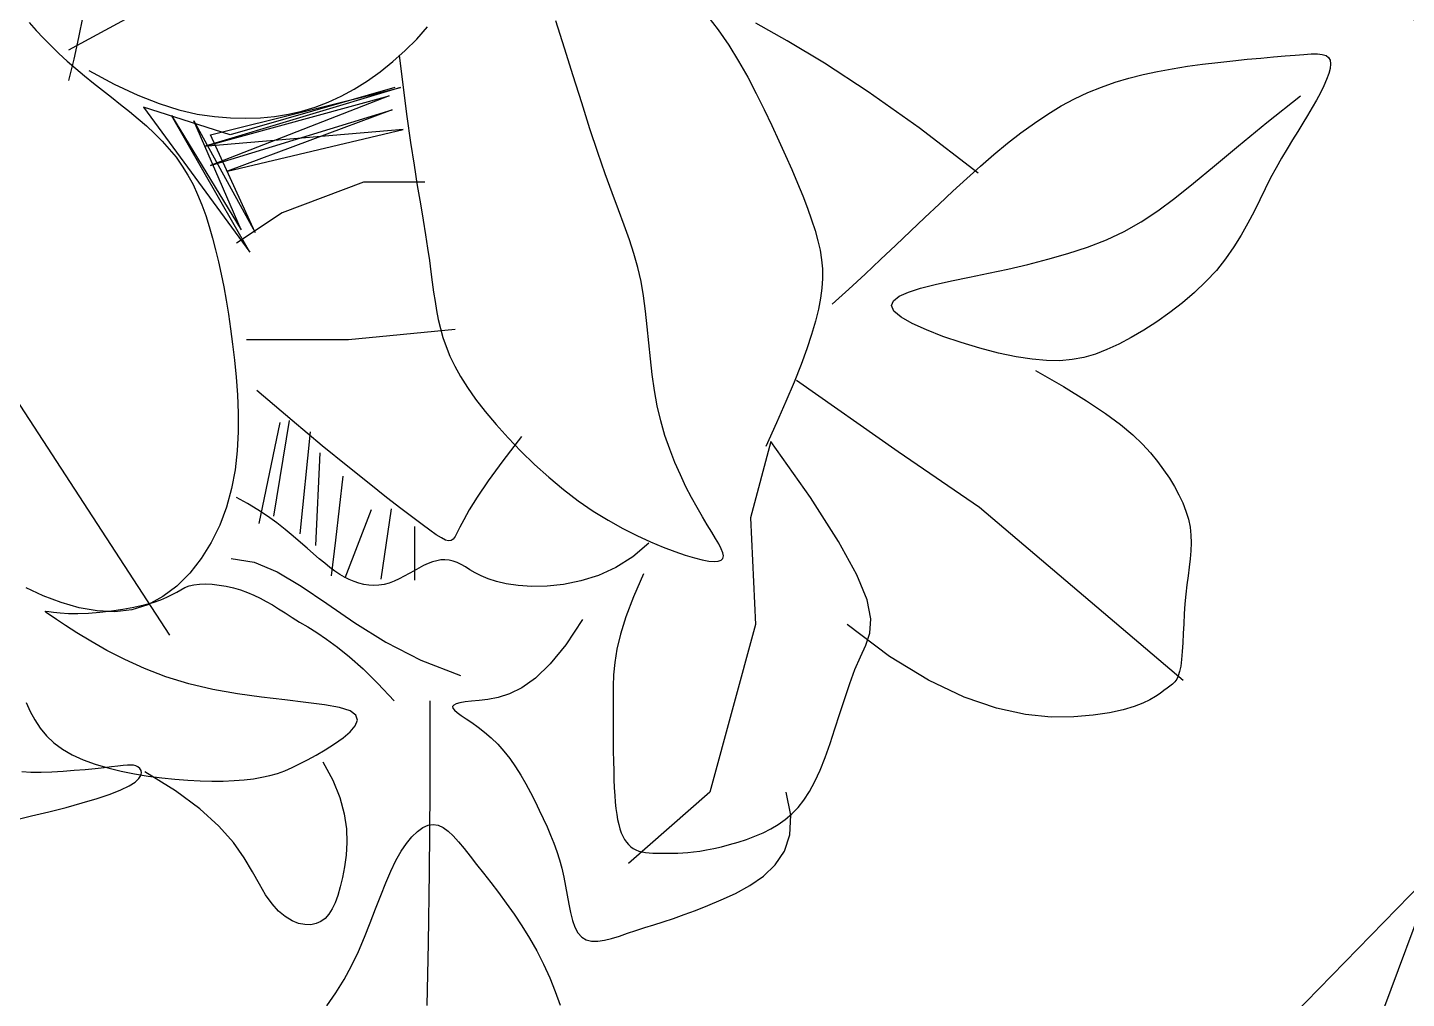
# Model space of a CAD drawing. Header units: metres. Extents: x 10 to 239, y 2 to 253.
# Drawn here: x 95.957 to 98.6, y 96.795 to 98.656 of the extents above; entities that cross this region are included whole.
import ezdxf

# ---------------------------------------------------------------- set-up
doc = ezdxf.new("R2010")
doc.units = ezdxf.units.M
doc.header["$MEASUREMENT"] = 0
doc.layers.add('1', color=7, linetype='Continuous')
doc.layers.add('cot200', color=9, linetype='Continuous')
doc.layers.add('bloques ARBOLES', color=7, linetype='Continuous', true_color=0xb8d897)

# ---------------------------------------------------------------- blocks, each defined once
blk = doc.blocks.new('A$C6F4E7DED')
for p, q in [((1105.67, 636.1), (1167.57, 602.6)), ((1322.96, 623.06), (1116.26, 306.06)), ((803.46, 607.26), (819.37, 616.16)), ((844.12, 620.19), (838.36, 612.81)), ((916.21, 603.57), (920.66, 617.45)), ((1160.28, 619.83), (1162.42, 608.88)), ((1187.43, 616.49), (1183.82, 612.55)), ((838.36, 612.81), (833.01, 605.05)), ((991.05, 608.17), (985.59, 614.37)), ((996.92, 602.28), (991.05, 608.17)), ((1162.42, 608.88), (1164.84, 597.92)), ((1180.16, 608.58), (1176.35, 604.65)), ((1183.82, 612.55), (1180.16, 608.58)), ((784.57, 595.95), (803.46, 607.26)), ((833.01, 605.05), (828.04, 597.02)), ((911.81, 589.56), (916.21, 603.57)), ((1003.11, 596.75), (996.92, 602.28)), ((1172.34, 600.79), (1168.14, 596.99)), ((1176.35, 604.65), (1172.34, 600.79)), ((528.38, 597.44), (528.15, 595.6)), ((528.15, 595.6), (528.4, 593.32)), ((529.13, 598.82), (528.38, 597.44)), ((530.43, 599.77), (529.13, 598.82)), ((532.3, 600.35), (530.43, 599.77)), ((534.77, 600.61), (532.3, 600.35)), ((537.87, 600.61), (534.77, 600.61)), ((541.62, 600.4), (537.87, 600.61)), ((546.04, 600.05), (541.62, 600.4)), ((551.16, 599.59), (546.04, 600.05)), ((556.98, 599.09), (551.16, 599.59)), ((563.42, 598.53), (556.98, 599.09)), ((570.34, 597.89), (563.42, 598.53)), ((577.65, 597.18), (570.34, 597.89)), ((585.22, 596.36), (577.65, 597.18)), ((592.93, 595.42), (585.22, 596.36)), ((600.67, 594.36), (592.93, 595.42)), ((608.33, 593.15), (600.67, 594.36)), ((762.37, 581.48), (784.57, 595.95)), ((828.04, 597.02), (823.41, 588.82)), ((999.92, 600.02), (997.99, 583.57)), ((1009.53, 591.63), (1003.11, 596.75)), ((1168.14, 596.99), (1163.79, 593.24)), ((1164.84, 597.92), (1167.57, 587.14)), ((528.4, 593.32), (529.08, 590.66)), ((529.08, 590.66), (530.15, 587.67)), ((530.15, 587.67), (531.56, 584.4)), ((615.81, 591.77), (608.33, 593.15)), ((623.11, 590.2), (615.81, 591.77)), ((630.27, 588.38), (623.11, 590.2)), ((637.29, 586.28), (630.27, 588.38)), ((823.41, 588.82), (819.08, 580.57)), ((907.49, 575.81), (911.81, 589.56)), ((1016.09, 586.98), (1009.53, 591.63)), ((1022.71, 582.84), (1016.09, 586.98)), ((1157.25, 592.29), (1144.29, 585.32)), ((1159.33, 589.54), (1154.79, 585.88)), ((1163.79, 593.24), (1159.33, 589.54)), ((531.56, 584.4), (533.27, 580.9)), ((533.27, 580.9), (535.24, 577.21)), ((644.22, 583.85), (637.29, 586.28)), ((651.07, 581.07), (644.22, 583.85)), ((657.87, 577.88), (651.07, 581.07)), ((736.53, 563.13), (762.37, 581.48)), ((819.08, 580.57), (815.03, 572.39)), ((997.99, 583.57), (996.09, 568.88)), ((1095.51, 559.56), (999.32, 583.59)), ((999.32, 583.59), (1098.34, 553.91)), ((1002.15, 583.59), (1085.61, 559.56)), ((1029.3, 579.25), (1022.71, 582.84)), ((1144.29, 585.32), (1132.43, 579.77)), ((1150.21, 582.25), (1145.64, 578.64)), ((1154.79, 585.88), (1150.21, 582.25)), ((535.24, 577.21), (537.4, 573.39)), ((537.4, 573.39), (539.74, 569.48)), ((560.36, 565.85), (543.42, 579.41)), ((664.64, 574.25), (657.87, 577.88)), ((671.41, 570.15), (664.64, 574.25)), ((903.32, 562.7), (907.49, 575.81)), ((1098.34, 553.91), (1004.98, 579.35)), ((1004.98, 579.35), (1095.51, 544.01)), ((1035.9, 576.21), (1029.3, 579.25)), ((1042.53, 573.68), (1035.9, 576.21)), ((1049.25, 571.65), (1042.53, 573.68)), ((1129.46, 573.69), (1075.71, 500.2)), ((1085.61, 559.56), (1129.46, 573.69)), ((1121.55, 575.5), (1111.52, 572.35)), ((1132.43, 579.77), (1121.55, 575.5)), ((1141.1, 575.03), (1136.63, 571.43)), ((1145.64, 578.64), (1141.1, 575.03)), ((539.74, 569.48), (542.21, 565.47)), ((574.74, 554.05), (560.36, 565.85)), ((678.19, 565.6), (671.41, 570.15)), ((815.03, 572.39), (811.22, 564.37)), ((996.09, 568.88), (994.23, 555.81)), ((1095.51, 544.01), (1003.57, 572.28)), ((1003.57, 572.28), (1087.02, 541.18)), ((1056.09, 570.09), (1049.25, 571.65)), ((1063.09, 568.98), (1056.09, 570.09)), ((1070.29, 568.3), (1063.09, 568.98)), ((1077.73, 568.02), (1070.29, 568.3)), ((1104, 566.63), (1072.88, 510.09)), ((1075.71, 500.2), (1115.31, 569.45)), ((1085.46, 568.16), (1077.73, 568.02)), ((1115.31, 569.45), (1079.95, 511.5)), ((1079.95, 511.5), (1104, 566.63)), ((1093.6, 568.83), (1085.46, 568.16)), ((1102.25, 570.17), (1093.6, 568.83)), ((1111.52, 572.35), (1102.25, 570.17)), ((1132.27, 567.79), (1128.04, 564.1)), ((1136.63, 571.43), (1132.27, 567.79)), ((542.21, 565.47), (544.79, 561.32)), ((544.79, 561.32), (547.45, 557.02)), ((684.98, 560.65), (678.19, 565.6)), ((691.8, 555.33), (684.98, 560.65)), ((706.71, 540.16), (736.53, 563.13)), ((811.22, 564.37), (807.62, 556.62)), ((899.34, 550.63), (903.32, 562.7)), ((1087.02, 541.18), (997.91, 562.39)), ((997.91, 562.39), (1096.92, 553.91)), ((1072.88, 510.09), (1095.51, 559.56)), ((1123.97, 560.32), (1120.09, 556.44)), ((1128.04, 564.1), (1123.97, 560.32)), ((547.45, 557.02), (550.18, 552.53)), ((550.18, 552.53), (552.94, 547.84)), ((587, 543.85), (574.74, 554.05)), ((698.65, 549.67), (691.8, 555.33)), ((807.62, 556.62), (804.23, 549.17)), ((994.23, 555.81), (992.46, 544.19)), ((1116.43, 552.41), (1113, 548.21)), ((1120.09, 556.44), (1116.43, 552.41)), ((552.94, 547.84), (555.71, 542.92)), ((705.53, 543.72), (698.65, 549.67)), ((804.23, 549.17), (801.07, 542.01)), ((895.59, 539.86), (899.34, 550.63)), ((1113, 548.21), (1109.85, 543.81)), ((555.71, 542.92), (558.47, 537.74)), ((597.61, 535.06), (587, 543.85)), ((712.46, 537.51), (705.53, 543.72)), ((801.07, 542.01), (798.16, 535.17)), ((892.11, 530.28), (895.59, 539.86)), ((992.46, 544.19), (990.78, 533.85)), ((1107, 539.2), (1104.41, 534.37)), ((1109.85, 543.81), (1107, 539.2)), ((558.47, 537.74), (561.2, 532.3)), ((561.2, 532.3), (563.97, 526.62)), ((607.02, 527.52), (597.61, 535.06)), ((719.45, 531.09), (712.46, 537.51)), ((726.49, 524.47), (719.45, 531.09)), ((798.16, 535.17), (795.52, 528.64)), ((987.03, 535.6), (1017.98, 535.6)), ((990.78, 533.85), (989.22, 524.64)), ((1017.98, 535.6), (1059.24, 520.13)), ((1104.41, 534.37), (1102.07, 529.33)), ((563.97, 526.62), (566.87, 520.78)), ((615.69, 521.06), (607.02, 527.52)), ((733.64, 517.69), (726.49, 524.47)), ((795.52, 528.64), (793.15, 522.46)), ((888.89, 521.67), (892.11, 530.28)), ((989.22, 524.64), (987.82, 516.4)), ((1099.94, 524.1), (1098, 518.68)), ((1102.07, 529.33), (1099.94, 524.1)), ((566.87, 520.78), (569.97, 514.82)), ((624.07, 515.5), (615.69, 521.06)), ((740.92, 510.73), (733.64, 517.69)), ((793.15, 522.46), (791.07, 516.61)), ((885.96, 513.8), (888.89, 521.67)), ((1059.24, 520.13), (1082.46, 504.67)), ((1098, 518.68), (1096.22, 513.08)), ((569.97, 514.82), (573.34, 508.8)), ((632.62, 510.68), (624.07, 515.5)), ((641.69, 506.45), (632.62, 510.68)), ((748.38, 503.62), (740.92, 510.73)), ((789.3, 511.11), (787.85, 505.96)), ((791.07, 516.61), (789.3, 511.11)), ((883.33, 506.45), (885.96, 513.8)), ((987.82, 516.4), (986.6, 508.97)), ((1096.22, 513.08), (1094.57, 507.31)), ((573.34, 508.8), (577.09, 502.77)), ((651.25, 502.71), (641.69, 506.45)), ((756.05, 496.36), (748.38, 503.62)), ((787.85, 505.96), (786.73, 501.07)), ((881.02, 499.41), (883.33, 506.45)), ((986.6, 508.97), (985.56, 502.19)), ((1094.57, 507.31), (1093.03, 501.39)), ((577.09, 502.77), (581.27, 496.8)), ((581.27, 496.8), (585.98, 490.93)), ((661.16, 499.42), (651.25, 502.71)), ((671.28, 496.51), (661.16, 499.42)), ((681.46, 493.92), (671.28, 496.51)), ((763.97, 488.96), (756.05, 496.36)), ((785.96, 496.32), (785.54, 491.62)), ((786.73, 501.07), (785.96, 496.32)), ((879.05, 492.45), (881.02, 499.41)), ((984.68, 495.97), (983.92, 490.24)), ((985.56, 502.19), (984.68, 495.97)), ((1093.03, 501.39), (1091.56, 495.3)), ((585.98, 490.93), (591.26, 485.22)), ((691.58, 491.6), (681.46, 493.92)), ((701.5, 489.47), (691.58, 491.6)), ((711.06, 487.49), (701.5, 489.47)), ((785.54, 491.62), (785.48, 486.87)), ((877.42, 485.34), (879.05, 492.45)), ((983.92, 490.24), (983.21, 484.91)), ((1090.18, 489.03), (1088.86, 482.53)), ((1091.56, 495.3), (1090.18, 489.03)), ((591.26, 485.22), (597.03, 479.71)), ((720.13, 485.59), (711.06, 487.49)), ((728.47, 483.72), (720.13, 485.59)), ((735.83, 481.83), (728.47, 483.72)), ((772.17, 481.42), (763.97, 488.96)), ((785.48, 486.87), (785.79, 481.94)), ((876.13, 477.93), (877.42, 485.34)), ((983.21, 484.91), (982.53, 479.91)), ((1088.86, 482.53), (1087.62, 475.77)), ((597.03, 479.71), (603.17, 474.46)), ((741.96, 479.87), (735.83, 481.83)), ((746.62, 477.78), (741.96, 479.87)), ((749.57, 475.53), (746.62, 477.78)), ((750.55, 473.06), (749.57, 475.53)), ((780.7, 473.75), (772.17, 481.42)), ((785.79, 481.94), (786.49, 476.74)), ((786.49, 476.74), (787.58, 471.17)), ((875.11, 470.22), (876.13, 477.93)), ((981.82, 475.14), (981.05, 470.54)), ((982.53, 479.91), (981.82, 475.14)), ((1087.62, 475.77), (1086.46, 468.71)), ((603.17, 474.46), (609.57, 469.51)), ((609.57, 469.51), (616.11, 464.89)), ((745.74, 467.27), (749.32, 470.31)), ((749.32, 470.31), (750.55, 473.06)), ((787.58, 471.17), (789.08, 465.11)), ((874.27, 462.31), (875.11, 470.22)), ((981.05, 470.54), (980.15, 466.02)), ((1086.46, 468.71), (1085.37, 461.31)), ((616.11, 464.89), (622.67, 460.67)), ((732.91, 460.71), (740.13, 464.03)), ((740.13, 464.03), (745.74, 467.27)), ((789.08, 465.11), (791.02, 458.49)), ((873.49, 454.26), (874.27, 462.31)), ((979.09, 461.5), (977.8, 456.93)), ((980.15, 466.02), (979.09, 461.5)), ((1085.37, 461.31), (1084.35, 453.54)), ((622.67, 460.67), (629.14, 456.87)), ((629.14, 456.87), (635.41, 453.56)), ((705.8, 451.47), (715.32, 454.3)), ((715.32, 454.3), (724.5, 457.43)), ((724.5, 457.43), (732.91, 460.71)), ((791.02, 458.49), (793.44, 451.19)), ((872.7, 446.15), (873.49, 454.26)), ((971.55, 460.86), (1025.72, 455.71)), ((977.8, 456.93), (976.21, 452.26)), ((1025.72, 455.71), (1077.3, 455.71)), ((635.41, 453.56), (641.4, 450.76)), ((641.4, 450.76), (647.22, 448.51)), ((647.22, 448.51), (653.04, 446.8)), ((679.32, 445.83), (687.42, 447.12)), ((687.42, 447.12), (696.36, 449.03)), ((696.36, 449.03), (705.8, 451.47)), ((793.44, 451.19), (796.39, 443.14)), ((974.24, 447.44), (971.83, 442.42)), ((976.21, 452.26), (974.24, 447.44)), ((1084.35, 453.54), (1083.42, 445.35)), ((653.04, 446.8), (659, 445.67)), ((659, 445.67), (665.26, 445.12)), ((677.54, 440.24), (663.4, 432.07)), ((665.26, 445.12), (671.98, 445.16)), ((671.98, 445.16), (679.32, 445.83)), ((796.39, 443.14), (799.9, 434.25)), ((871.79, 438.05), (872.7, 446.15)), ((971.83, 442.42), (968.91, 437.14)), ((1083.42, 445.35), (1082.57, 436.73)), ((747.17, 399.01), (798.75, 435.09)), ((799.9, 434.25), (804.02, 424.42)), ((870.68, 430.04), (871.79, 438.05)), ((968.91, 437.14), (965.4, 431.57)), ((1082.57, 436.73), (1081.9, 427.75)), ((663.4, 432.07), (651.73, 424.85)), ((869.25, 422.21), (870.68, 430.04)), ((965.4, 431.57), (961.24, 425.64)), ((1054.2, 414.79), (1072.14, 429.94)), ((1081.9, 427.75), (1081.51, 418.49)), ((651.73, 424.85), (642.21, 418.44)), ((804.02, 424.42), (808.78, 413.56)), ((867.45, 414.6), (869.25, 422.21)), ((956.38, 419.34), (950.87, 412.76)), ((961.24, 425.64), (956.38, 419.34)), ((634.52, 412.73), (628.36, 407.57)), ((642.21, 418.44), (634.52, 412.73)), ((808.78, 413.56), (814.23, 401.59)), ((865.31, 407.27), (867.45, 414.6)), ((950.87, 412.76), (944.82, 406.01)), ((1038.91, 402.06), (1054.2, 414.79)), ((1055.7, 414.86), (1063.69, 366.39)), ((1060.49, 413.8), (1071.15, 362.66)), ((1081.51, 418.49), (1081.51, 409.03)), ((628.36, 407.57), (623.41, 402.83)), ((862.89, 400.24), (865.31, 407.27)), ((938.03, 406.74), (947.51, 394.38)), ((944.82, 406.01), (938.29, 399.23)), ((1045.03, 409), (1050.37, 357.34)), ((1081.51, 409.03), (1082, 399.45)), ((619.34, 398.37), (615.85, 394.07)), ((623.41, 402.83), (619.34, 398.37)), ((705.91, 370.66), (747.17, 399.01)), ((791.62, 375.73), (811.65, 404.17)), ((811.65, 404.17), (821.97, 365.51)), ((860.28, 393.54), (862.89, 400.24)), ((938.29, 399.23), (931.39, 392.52)), ((1026.01, 391.48), (1038.91, 402.06)), ((1040.24, 398.35), (1042.37, 351.48)), ((1082, 399.45), (1083.08, 389.85)), ((615.85, 394.07), (612.68, 389.82)), ((857.52, 387.2), (860.28, 393.54)), ((931.39, 392.52), (924.18, 386.02)), ((947.51, 394.38), (954.87, 384.21)), ((1015.24, 382.8), (1026.01, 391.48)), ((609.79, 385.58), (607.2, 381.37)), ((612.68, 389.82), (609.79, 385.58)), ((854.68, 381.25), (857.52, 387.2)), ((924.18, 386.02), (916.77, 379.84)), ((954.87, 384.21), (960.42, 375.98)), ((1028.51, 386.63), (1032.24, 354.14)), ((1083.08, 389.85), (1084.85, 380.3)), ((607.2, 381.37), (604.92, 377.19)), ((851.84, 375.73), (854.68, 381.25)), ((916.77, 379.84), (909.23, 374.1)), ((1006.34, 375.77), (1015.24, 382.8)), ((1084.85, 380.3), (1087.42, 370.9)), ((602.97, 373.04), (601.38, 368.92)), ((602.74, 283.05), (705.91, 370.66)), ((604.92, 377.19), (602.97, 373.04)), ((777.39, 353.54), (791.62, 375.73)), ((846.38, 366.07), (849.05, 370.66)), ((849.05, 370.66), (851.84, 375.73)), ((909.23, 374.1), (901.64, 368.9)), ((960.42, 375.98), (964.46, 369.48)), ((999.06, 370.14), (1006.34, 375.77)), ((1071.56, 369.62), (1076.83, 372.81)), ((1076.83, 372.81), (1082.46, 375.82)), ((1087.42, 370.9), (1090.87, 361.74)), ((600.15, 364.83), (599.3, 360.79)), ((601.38, 368.92), (600.15, 364.83)), ((821.97, 365.51), (819.39, 311.39)), ((843.88, 361.95), (846.38, 366.07)), ((894.11, 364.25), (886.72, 360.12)), ((901.64, 368.9), (894.11, 364.25)), ((964.46, 369.48), (967.29, 364.47)), ((967.29, 364.47), (969.22, 360.72)), ((988.32, 362.07), (993.14, 365.66)), ((993.14, 365.66), (999.06, 370.14)), ((1003.99, 370.12), (1009.32, 334.44)), ((1014.12, 369.59), (1027.44, 334.97)), ((1062.01, 362.93), (1066.62, 366.31)), ((1066.62, 366.31), (1071.56, 369.62)), ((598.85, 356.77), (598.73, 352.77)), ((599.3, 360.79), (598.85, 356.77)), ((839.64, 355.04), (841.62, 358.28)), ((841.62, 358.28), (843.88, 361.95)), ((879.57, 356.49), (872.73, 353.35)), ((886.72, 360.12), (879.57, 356.49)), ((969.22, 360.72), (970.54, 357.99)), ((970.54, 357.99), (971.55, 356.06)), ((978.59, 355.26), (981.17, 356.91)), ((981.17, 356.91), (984.37, 359.17)), ((984.37, 359.17), (988.32, 362.07)), ((992.26, 361.07), (992.26, 333.9)), ((1053.71, 356.25), (1057.71, 359.56)), ((1057.71, 359.56), (1062.01, 362.93)), ((1090.87, 361.74), (1095.16, 352.98)), ((598.73, 352.77), (598.89, 348.73)), ((768.12, 336.58), (777.39, 353.54)), ((835.99, 347.82), (836.78, 349.83)), ((836.78, 349.83), (838.01, 352.23)), ((838.01, 352.23), (839.64, 355.04)), ((866.31, 350.67), (860.39, 348.43)), ((872.73, 353.35), (866.31, 350.67)), ((873.55, 352.63), (881.61, 345.71)), ((971.55, 356.06), (972.54, 354.73)), ((972.54, 354.73), (973.63, 353.98)), ((973.63, 353.98), (974.93, 353.81)), ((974.93, 353.81), (976.55, 354.24)), ((976.55, 354.24), (978.59, 355.26)), ((1032.24, 354.14), (1034.37, 336.03)), ((1043.38, 347.27), (1046.56, 350.05)), ((1046.56, 350.05), (1050, 353.06)), ((1050, 353.06), (1053.71, 356.25)), ((1095.16, 352.98), (1100.24, 344.8)), ((598.89, 348.73), (599.25, 344.63)), ((599.25, 344.63), (599.75, 340.42)), ((835.72, 346.18), (835.99, 347.82)), ((836.01, 344.92), (835.72, 346.18)), ((836.87, 344.02), (836.01, 344.92)), ((838.33, 343.49), (836.87, 344.02)), ((840.4, 343.34), (838.33, 343.49)), ((843.09, 343.57), (840.4, 343.34)), ((846.42, 344.19), (843.09, 343.57)), ((850.41, 345.2), (846.42, 344.19)), ((855.06, 346.61), (850.41, 345.2)), ((860.39, 348.43), (855.06, 346.61)), ((881.61, 345.71), (890.18, 340.33)), ((968.54, 341.89), (970.62, 342.88)), ((970.62, 342.88), (972.68, 343.59)), ((972.68, 343.59), (974.72, 344.02)), ((974.72, 344.02), (976.77, 344.2)), ((976.77, 344.2), (978.83, 344.11)), ((978.83, 344.11), (980.94, 343.76)), ((980.94, 343.76), (983.09, 343.16)), ((983.09, 343.16), (985.31, 342.32)), ((985.31, 342.32), (987.6, 341.24)), ((1035.04, 340.33), (1037.66, 342.42)), ((1037.66, 342.42), (1040.43, 344.73)), ((1040.43, 344.73), (1043.38, 347.27)), ((1073.49, 343.09), (1061.82, 338.17)), ((1085.03, 344.89), (1073.49, 343.09)), ((1100.24, 344.8), (1106.05, 337.38)), ((599.75, 340.42), (600.33, 336.08)), ((600.33, 336.08), (600.92, 331.57)), ((762.94, 323.85), (768.12, 336.58)), ((876.13, 337.16), (881.23, 325.47)), ((890.18, 340.33), (899.03, 336.32)), ((899.03, 336.32), (907.94, 333.51)), ((954.94, 334.51), (958.5, 336.04)), ((958.5, 336.04), (961.51, 337.62)), ((961.51, 337.62), (964.11, 339.18)), ((964.11, 339.18), (966.41, 340.63)), ((966.41, 340.63), (968.54, 341.89)), ((987.6, 341.24), (989.97, 339.99)), ((989.97, 339.99), (992.4, 338.63)), ((992.4, 338.63), (994.87, 337.22)), ((994.87, 337.22), (997.39, 335.83)), ((997.39, 335.83), (999.94, 334.53)), ((1025.29, 334.16), (1027.69, 335.39)), ((1027.69, 335.39), (1030.09, 336.82)), ((1030.09, 336.82), (1032.53, 338.47)), ((1032.53, 338.47), (1035.04, 340.33)), ((1061.82, 338.17), (1049.67, 330.9)), ((1106.05, 337.38), (1112.54, 330.9)), ((600.92, 331.57), (601.45, 326.86)), ((907.94, 333.51), (916.68, 331.75)), ((916.68, 331.75), (925.05, 330.88)), ((925.05, 330.88), (932.81, 330.73)), ((932.81, 330.73), (939.74, 331.15)), ((939.74, 331.15), (945.69, 331.98)), ((945.69, 331.98), (950.71, 333.13)), ((950.71, 333.13), (954.94, 334.51)), ((999.94, 334.53), (1002.5, 333.37)), ((1002.5, 333.37), (1005.08, 332.44)), ((1005.08, 332.44), (1007.66, 331.77)), ((1007.66, 331.77), (1010.23, 331.38)), ((1010.23, 331.38), (1012.8, 331.25)), ((1012.8, 331.25), (1015.34, 331.36)), ((1015.34, 331.36), (1017.87, 331.73)), ((1017.87, 331.73), (1020.38, 332.32)), ((1020.38, 332.32), (1022.85, 333.13)), ((1022.85, 333.13), (1025.29, 334.16)), ((1049.67, 330.9), (1036.68, 322.02)), ((1080.34, 328.92), (1076.87, 327.71)), ((1083.94, 329.95), (1080.34, 328.92)), ((1087.59, 330.79), (1083.94, 329.95)), ((1091.21, 331.42), (1087.59, 330.79)), ((1094.74, 331.83), (1091.21, 331.42)), ((1098.08, 332), (1094.74, 331.83)), ((1101.18, 331.92), (1098.08, 332)), ((1103.95, 331.58), (1101.18, 331.92)), ((1106.35, 330.96), (1103.95, 331.58)), ((1108.5, 330.11), (1106.35, 330.96)), ((1110.55, 329.07), (1108.5, 330.11)), ((1112.65, 327.88), (1110.55, 329.07)), ((1112.54, 330.9), (1119.64, 325.53)), ((1180.25, 326), (1189.01, 330.01)), ((601.45, 326.86), (601.88, 321.92)), ((601.88, 321.92), (602.22, 316.86)), ((761.02, 314.34), (762.94, 323.85)), ((881.23, 325.47), (885.07, 315.35)), ((1036.68, 322.02), (1022.47, 312.3)), ((1067.31, 323.15), (1064.21, 321.33)), ((1070.41, 324.82), (1067.31, 323.15)), ((1073.57, 326.35), (1070.41, 324.82)), ((1076.87, 327.71), (1073.57, 326.35)), ((1114.95, 326.58), (1112.65, 327.88)), ((1117.61, 325.24), (1114.95, 326.58)), ((1120.77, 323.88), (1117.61, 325.24)), ((1119.64, 325.53), (1127.31, 321.46)), ((1124.58, 322.56), (1120.77, 323.88)), ((1129.14, 321.32), (1124.58, 322.56)), ((1127.31, 321.46), (1135.49, 318.87)), ((1162.12, 319.92), (1171.24, 322.57)), ((1171.24, 322.57), (1180.25, 326)), ((602.22, 316.86), (602.5, 311.79)), ((885.07, 315.35), (887.82, 306.57)), ((1054.22, 315.04), (1050.43, 312.68)), ((1057.74, 317.26), (1054.22, 315.04)), ((1061.04, 319.36), (1057.74, 317.26)), ((1064.21, 321.33), (1061.04, 319.36)), ((1134.32, 320.18), (1129.14, 321.32)), ((1139.92, 319.17), (1134.32, 320.18)), ((1135.49, 318.87), (1144.11, 317.85)), ((1145.75, 318.32), (1139.92, 319.17)), ((1144.11, 317.85), (1153.03, 318.28)), ((1151.62, 317.65), (1145.75, 318.32)), ((1157.34, 317.18), (1151.62, 317.65)), ((1153.03, 318.28), (1162.12, 319.92)), ((1162.72, 316.95), (1157.34, 317.18)), ((1167.57, 316.98), (1162.72, 316.95)), ((1171.7, 317.25), (1167.57, 316.98)), ((1175.03, 317.65), (1171.7, 317.25)), ((1173.58, 313.97), (1176.78, 316.09)), ((1177.48, 318.03), (1175.03, 317.65)), ((1176.78, 316.09), (1178.69, 317.4)), ((1178.96, 318.21), (1177.48, 318.03)), ((1178.69, 317.4), (1179.39, 318.05)), ((1179.39, 318.05), (1178.96, 318.21)), ((602.5, 311.79), (602.74, 306.83)), ((751.56, 295.24), (772.96, 311.39)), ((761.51, 307.04), (761.02, 314.34)), ((819.39, 311.39), (842.6, 226.35)), ((907.08, 313.97), (915.54, 301.15)), ((1022.47, 312.3), (1006.69, 302.49)), ((1046.3, 310.17), (1041.76, 307.35)), ((1050.43, 312.68), (1046.3, 310.17)), ((1163.23, 307.18), (1169.05, 310.95)), ((1169.05, 310.95), (1173.58, 313.97)), ((602.74, 306.83), (602.99, 302.09)), ((602.99, 302.09), (603.27, 297.68)), ((763.55, 300.96), (761.51, 307.04)), ((766.3, 295.07), (763.55, 300.96)), ((887.82, 306.57), (889.67, 298.91)), ((915.54, 301.15), (923.49, 291.4)), ((1006.69, 302.49), (988.98, 293.35)), ((1036.76, 304.01), (1031.22, 299.96)), ((1041.76, 307.35), (1036.76, 304.01)), ((1148.12, 298.29), (1156.22, 302.89)), ((1156.22, 302.89), (1163.23, 307.18)), ((603.27, 297.68), (603.6, 293.73)), ((603.6, 293.73), (604.03, 290.35)), ((731.84, 283.13), (751.56, 295.24)), ((769.06, 288.58), (766.3, 295.07)), ((889.67, 298.91), (890.79, 292.12)), ((1025.09, 295), (1018.3, 288.94)), ((1031.22, 299.96), (1025.09, 295)), ((1128.97, 289.09), (1139, 293.62)), ((1139, 293.62), (1148.12, 298.29)), ((604.03, 290.35), (604.58, 287.61)), ((604.58, 287.61), (605.25, 285.44)), ((771.7, 281.49), (769.06, 288.58)), ((890.79, 292.12), (891.36, 285.97)), ((923.49, 291.4), (930.92, 284.29)), ((988.98, 293.35), (968.97, 285.62)), ((1018.3, 288.94), (1010.79, 281.59)), ((1118.12, 284.91), (1128.97, 289.09)), ((605.25, 285.44), (606.07, 283.73)), ((606.07, 283.73), (607.04, 282.35)), ((607.04, 282.35), (608.17, 281.19)), ((608.17, 281.19), (609.47, 280.14)), ((609.47, 280.14), (610.95, 279.08)), ((713.8, 274.54), (731.84, 283.13)), ((774.25, 273.99), (771.7, 281.49)), ((891.36, 285.97), (891.57, 280.24)), ((891.57, 280.24), (891.6, 274.67)), ((930.92, 284.29), (937.81, 279.37)), ((1010.79, 281.59), (1002.5, 272.74)), ((1094.34, 278.48), (1106.53, 281.33)), ((1106.53, 281.33), (1118.12, 284.91)), ((610.95, 279.08), (612.63, 277.89)), ((612.63, 277.89), (614.53, 276.49)), ((614.53, 276.49), (616.81, 274.92)), ((616.81, 274.92), (619.65, 273.23)), ((619.65, 273.23), (623.21, 271.5)), ((697.42, 268.93), (713.8, 274.54)), ((776.75, 266.29), (774.25, 273.99)), ((891.6, 274.67), (891.6, 269.09)), ((937.81, 279.37), (944.13, 276.21)), ((944.13, 276.21), (949.87, 274.38)), ((949.87, 274.38), (955.01, 273.44)), ((955.01, 273.44), (959.52, 272.95)), ((959.52, 272.95), (963.39, 272.55)), ((963.39, 272.55), (966.6, 272.15)), ((984.45, 272.74), (984.52, 226.93)), ((1047.22, 271.93), (1057.95, 273.17)), ((1057.95, 273.17), (1069.65, 274.56)), ((1069.65, 274.56), (1081.92, 276.28)), ((1081.92, 276.28), (1094.34, 278.48)), ((623.21, 271.5), (627.69, 269.79)), ((627.69, 269.79), (633.24, 268.17)), ((633.24, 268.17), (640.06, 266.69)), ((640.06, 266.69), (648.31, 265.44)), ((669.6, 264.46), (682.69, 265.75)), ((682.69, 265.75), (697.42, 268.93)), ((779.22, 258.6), (776.75, 266.29)), ((891.6, 269.09), (891.59, 263.51)), ((966.6, 272.15), (969.17, 271.71)), ((970.53, 266.78), (968.5, 265.33)), ((969.17, 271.71), (971.07, 271.21)), ((971.98, 268.01), (970.53, 266.78)), ((971.07, 271.21), (972.31, 270.61)), ((972.77, 269.04), (971.98, 268.01)), ((972.31, 270.61), (972.88, 269.9)), ((972.88, 269.9), (972.77, 269.04)), ((1021.89, 265.43), (1024.86, 267.58)), ((1024.86, 267.58), (1030.27, 269.3)), ((1030.27, 269.3), (1037.86, 270.7)), ((1037.86, 270.7), (1047.22, 271.93)), ((1186.96, 267.35), (1184.6, 263.02)), ((1189.01, 271.87), (1186.96, 267.35)), ((648.31, 265.44), (658.14, 264.54)), ((658.14, 264.54), (669.6, 264.46)), ((781.68, 251.1), (779.22, 258.6)), ((891.59, 263.51), (891.58, 257.97)), ((959.98, 259.44), (956.69, 256.9)), ((963.12, 261.68), (959.98, 259.44)), ((965.99, 263.63), (963.12, 261.68)), ((968.5, 265.33), (965.99, 263.63)), ((1021.13, 262.89), (1021.89, 265.43)), ((1022.21, 260.06), (1021.13, 262.89)), ((1024.75, 257.06), (1022.21, 260.06)), ((1181.86, 258.91), (1178.65, 255.05)), ((1184.6, 263.02), (1181.86, 258.91)), ((891.55, 252.52), (891.5, 247.23)), ((891.58, 257.97), (891.55, 252.52)), ((953.35, 254.04), (950.06, 250.83)), ((956.69, 256.9), (953.35, 254.04)), ((1028.37, 253.98), (1024.75, 257.06)), ((1032.71, 250.91), (1028.37, 253.98)), ((1174.92, 251.49), (1170.57, 248.26)), ((1178.65, 255.05), (1174.92, 251.49)), ((784.17, 244.01), (781.68, 251.1)), ((891.5, 247.23), (891.42, 242.14)), ((946.92, 247.28), (943.93, 243.42)), ((950.06, 250.83), (946.92, 247.28)), ((1037.4, 247.97), (1032.71, 250.91)), ((1042.05, 245.25), (1037.4, 247.97)), ((1046.38, 242.83), (1042.05, 245.25)), ((1165.58, 245.37), (1160, 242.83)), ((1170.57, 248.26), (1165.58, 245.37)), ((786.72, 237.52), (784.17, 244.01)), ((789.34, 231.79), (786.72, 237.52)), ((891.42, 242.14), (891.31, 237.31)), ((941.09, 239.33), (938.4, 235.05)), ((943.93, 243.42), (941.09, 239.33)), ((1038.61, 241.81), (1033.62, 232.45)), ((1050.4, 240.71), (1046.38, 242.83)), ((1054.23, 238.88), (1050.4, 240.71)), ((1057.95, 237.3), (1054.23, 238.88)), ((1130.76, 237.48), (1131.42, 238.47)), ((1131.42, 238.47), (1132.32, 239.24)), ((1132.32, 239.24), (1133.34, 239.76)), ((1133.34, 239.76), (1134.52, 240.07)), ((1134.52, 240.07), (1135.94, 240.19)), ((1135.94, 240.19), (1137.69, 240.15)), ((1137.69, 240.15), (1139.84, 239.96)), ((1139.84, 239.96), (1142.47, 239.66)), ((1147.52, 238.7), (1140.84, 237.06)), ((1142.47, 239.66), (1145.67, 239.26)), ((1145.67, 239.26), (1149.51, 238.81)), ((1153.94, 240.61), (1147.52, 238.7)), ((1149.51, 238.81), (1154.04, 238.31)), ((1160, 242.83), (1153.94, 240.61)), ((1154.04, 238.31), (1159.11, 237.81)), ((1159.11, 237.81), (1164.56, 237.33)), ((792.06, 226.79), (789.34, 231.79)), ((891.17, 232.79), (890.99, 228.62)), ((891.31, 237.31), (891.17, 232.79)), ((935.85, 230.65), (933.44, 226.19)), ((938.4, 235.05), (935.85, 230.65)), ((1033.62, 232.45), (1030.11, 223.68)), ((1061.68, 235.97), (1057.95, 237.3)), ((1065.5, 234.86), (1061.68, 235.97)), ((1069.53, 233.95), (1065.5, 234.86)), ((1073.86, 233.22), (1069.53, 233.95)), ((1078.57, 232.66), (1073.86, 233.22)), ((1083.65, 232.26), (1078.57, 232.66)), ((1089.08, 232.04), (1083.65, 232.26)), ((1094.81, 231.99), (1089.08, 232.04)), ((1100.83, 232.12), (1094.81, 231.99)), ((1107.1, 232.44), (1100.83, 232.12)), ((1113.6, 232.95), (1107.1, 232.44)), ((1113.26, 227.13), (1128.88, 236.66)), ((1120.28, 233.65), (1113.6, 232.95)), ((1127.12, 234.56), (1120.28, 233.65)), ((1134, 235.69), (1127.12, 234.56)), ((1130.5, 236.28), (1130.76, 237.48)), ((1130.81, 234.89), (1130.5, 236.28)), ((1131.85, 233.31), (1130.81, 234.89)), ((1133.77, 231.56), (1131.85, 233.31)), ((1136.74, 229.67), (1133.77, 231.56)), ((1140.84, 237.06), (1134, 235.69)), ((1164.56, 237.33), (1170.2, 236.93)), ((1170.2, 236.93), (1175.86, 236.62)), ((1175.86, 236.62), (1181.37, 236.45)), ((1181.37, 236.45), (1186.54, 236.45)), ((1186.54, 236.45), (1191.21, 236.66)), ((794.91, 222.44), (792.06, 226.79)), ((801.6, 214.72), (803.91, 226.35)), ((842.6, 226.35), (883.86, 190.27)), ((890.76, 224.79), (890.48, 221.29)), ((890.99, 228.62), (890.76, 224.79)), ((933.44, 226.19), (931.16, 221.73)), ((984.52, 226.93), (984.77, 186.02)), ((1030.11, 223.68), (1027.89, 215.5)), ((1100.9, 217.93), (1113.26, 227.13)), ((1140.92, 227.64), (1136.74, 229.67)), ((1146.4, 225.49), (1140.92, 227.64)), ((1153.02, 223.26), (1146.4, 225.49)), ((797.89, 218.67), (794.91, 222.44)), ((801.04, 215.41), (797.89, 218.67)), ((890.15, 218.08), (889.76, 215.16)), ((890.48, 221.29), (890.15, 218.08)), ((929, 217.33), (926.96, 213.04)), ((931.16, 221.73), (929, 217.33)), ((1091.31, 209.14), (1100.9, 217.93)), ((1160.55, 220.99), (1153.02, 223.26)), ((1168.75, 218.73), (1160.55, 220.99)), ((1177.39, 216.5), (1168.75, 218.73)), ((804.37, 212.57), (801.04, 215.41)), ((802.07, 204.84), (801.6, 214.72)), ((807.9, 210.09), (804.37, 212.57)), ((811.65, 207.88), (807.9, 210.09)), ((888.77, 210.08), (888.16, 207.88)), ((889.3, 212.5), (888.77, 210.08)), ((889.76, 215.16), (889.3, 212.5)), ((926.96, 213.04), (925.06, 208.83)), ((980.18, 209.64), (977.67, 208.51)), ((982.73, 210.03), (980.18, 209.64)), ((985.35, 209.63), (982.73, 210.03)), ((988.02, 208.45), (985.35, 209.63)), ((1027.89, 215.5), (1026.74, 207.91)), ((1186.25, 214.35), (1177.39, 216.5)), ((1195.09, 212.32), (1186.25, 214.35)), ((804.85, 196.52), (802.07, 204.84)), ((815.63, 205.89), (811.65, 207.88)), ((819.78, 204.09), (815.63, 205.89)), ((824.03, 202.48), (819.78, 204.09)), ((886.71, 204.09), (885.84, 202.48)), ((887.48, 205.89), (886.71, 204.09)), ((888.16, 207.88), (887.48, 205.89)), ((923.28, 204.67), (921.64, 200.53)), ((925.06, 208.83), (923.28, 204.67)), ((972.57, 204.28), (969.9, 201.33)), ((975.15, 206.7), (972.57, 204.28)), ((977.67, 208.51), (975.15, 206.7)), ((990.74, 206.52), (988.02, 208.45)), ((993.48, 203.85), (990.74, 206.52)), ((996.21, 200.49), (993.48, 203.85)), ((1026.74, 207.91), (1026.45, 200.89)), ((1083.99, 200.85), (1091.31, 209.14)), ((809.47, 189.57), (804.85, 196.52)), ((828.31, 201.06), (824.03, 202.48)), ((832.55, 199.82), (828.31, 201.06)), ((836.67, 198.76), (832.55, 199.82)), ((840.62, 197.87), (836.67, 198.76)), ((844.32, 197.14), (840.62, 197.87)), ((847.71, 196.58), (844.32, 197.14)), ((850.81, 196.15), (847.71, 196.58)), ((853.66, 195.85), (850.81, 196.15)), ((856.3, 195.64), (853.66, 195.85)), ((858.75, 195.52), (856.3, 195.64)), ((873.33, 195.64), (871.44, 195.52)), ((875.14, 195.85), (873.33, 195.64)), ((876.87, 196.15), (875.14, 195.85)), ((878.49, 196.58), (876.87, 196.15)), ((880, 197.14), (878.49, 196.58)), ((881.39, 197.87), (880, 197.14)), ((882.66, 198.76), (881.39, 197.87)), ((883.83, 199.82), (882.66, 198.76)), ((884.89, 201.06), (883.83, 199.82)), ((885.84, 202.48), (884.89, 201.06)), ((920.14, 196.36), (918.78, 192.14)), ((921.64, 200.53), (920.14, 196.36)), ((967.07, 197.89), (964.06, 194.04)), ((969.9, 201.33), (967.07, 197.89)), ((998.93, 196.44), (996.21, 200.49)), ((1001.61, 191.74), (998.93, 196.44)), ((1026.45, 200.89), (1026.82, 194.43)), ((1078.45, 193.14), (1083.99, 200.85)), ((815.45, 183.81), (809.47, 189.57)), ((861.06, 195.45), (858.75, 195.52)), ((863.26, 195.43), (861.06, 195.45)), ((865.38, 195.43), (863.26, 195.43)), ((867.45, 195.43), (865.38, 195.43)), ((869.48, 195.45), (867.45, 195.43)), ((871.44, 195.52), (869.48, 195.45)), ((918.78, 192.14), (917.58, 187.83)), ((960.81, 189.84), (957.29, 185.35)), ((964.06, 194.04), (960.81, 189.84)), ((1004.22, 186.41), (1001.61, 191.74)), ((1026.82, 194.43), (1027.65, 188.53)), ((1074.2, 186.1), (1078.45, 193.14)), ((822.32, 179.06), (815.45, 183.81)), ((916.53, 183.4), (915.63, 178.83)), ((917.58, 187.83), (916.53, 183.4)), ((957.29, 185.35), (953.56, 180.58)), ((984.77, 186.02), (985.25, 149.86)), ((1006.77, 180.49), (1004.22, 186.41)), ((1027.65, 188.53), (1028.72, 183.18)), ((1028.72, 183.18), (1029.88, 178.38)), ((1070.76, 179.82), (1074.2, 186.1)), ((829.59, 175.12), (822.32, 179.06)), ((836.8, 171.8), (829.59, 175.12)), ((915.63, 178.83), (914.82, 174.23)), ((949.68, 175.53), (945.71, 170.19)), ((953.56, 180.58), (949.68, 175.53)), ((1009.31, 174.07), (1006.77, 180.49)), ((1029.88, 178.38), (1031.11, 174.12)), ((1067.63, 174.38), (1070.76, 179.82)), ((843.54, 168.95), (836.8, 171.8)), ((849.8, 166.49), (843.54, 168.95)), ((914.02, 169.71), (913.15, 165.41)), ((914.82, 174.23), (914.02, 169.71)), ((945.71, 170.19), (941.72, 164.58)), ((1011.89, 167.27), (1009.31, 174.07)), ((1031.11, 174.12), (1032.45, 170.4)), ((1032.45, 170.4), (1033.94, 167.21)), ((1061.06, 166.18), (1064.4, 169.84)), ((1064.4, 169.84), (1067.63, 174.38)), ((855.62, 164.34), (849.8, 166.49)), ((861.06, 162.46), (855.62, 164.34)), ((866.16, 160.78), (861.06, 162.46)), ((870.98, 159.24), (866.16, 160.78)), ((912.14, 161.46), (910.91, 157.97)), ((913.15, 165.41), (912.14, 161.46)), ((941.72, 164.58), (937.78, 158.68)), ((1014.59, 160.21), (1011.89, 167.27)), ((1033.94, 167.21), (1035.6, 164.56)), ((1035.6, 164.56), (1037.49, 162.44)), ((1037.49, 162.44), (1039.63, 160.84)), ((1039.63, 160.84), (1042.05, 159.78)), ((1050.95, 159.94), (1054.27, 161.28)), ((1054.27, 161.28), (1057.66, 163.34)), ((1057.66, 163.34), (1061.06, 166.18)), ((875.57, 157.78), (870.98, 159.24)), ((880, 156.34), (875.57, 157.78)), ((884.28, 154.89), (880, 156.34)), ((888.4, 153.51), (884.28, 154.89)), ((909.39, 155.08), (907.51, 152.9)), ((910.91, 157.97), (909.39, 155.08)), ((937.78, 158.68), (933.94, 152.5)), ((1017.47, 152.98), (1014.59, 160.21)), ((1042.05, 159.78), (1044.78, 159.24)), ((1044.78, 159.24), (1047.77, 159.28)), ((1047.77, 159.28), (1050.95, 159.94)), ((892.33, 152.31), (888.4, 153.51)), ((896.01, 151.4), (892.33, 152.31)), ((899.41, 150.9), (896.01, 151.4)), ((902.48, 150.9), (899.41, 150.9)), ((905.2, 151.54), (902.48, 150.9)), ((907.51, 152.9), (905.2, 151.54)), ((933.94, 152.5), (930.29, 146.03)), ((985.25, 149.86), (986.03, 118.28)), ((1020.6, 145.7), (1017.47, 152.98)), ((930.29, 146.03), (926.87, 139.3)), ((1024.05, 138.48), (1020.6, 145.7)), ((926.87, 139.3), (923.73, 132.39)), ((1027.86, 131.43), (1024.05, 138.48)), ((923.73, 132.39), (920.92, 125.38)), ((1032.09, 124.64), (1027.86, 131.43)), ((920.92, 125.38), (918.47, 118.38)), ((1036.62, 118.11), (1032.09, 124.64))]:
    blk.add_line(p, q)
blk = doc.blocks.new('A$C16B70096')
for p, q in [((1856.5, 703.5), (1720, 843.5)), ((1720, 843.5), (1775, 696))]:
    blk.add_line(p, q)
blk = doc.blocks.new('asddsd')
at = {"layer": 'bloques ARBOLES'}
for name, p, xscale, yscale, zscale in [('A$C6F4E7DED', (82.0625, 12.5276, 1.2423), -0.00378276582045174, 0.00378276582045174, 0.00378276582045174), ('A$C16B70096', (86.1016, 10.3757), -0.003392618244440136, 0.003392618244440136, 0.003392618244440136)]:
    blk.add_blockref(name, p, dxfattribs=dict(at, xscale=xscale, yscale=yscale, zscale=zscale))

msp = doc.modelspace()

# ---------------------------------------------------------------- linework, layer by layer
at = {"layer": 'cot200'}
for points, knots in [([(105.215, 94.15308), (103.35097, 95.09118), (101.57786, 96.23546), (99.89572, 97.58602), (97.25145, 99.70905), (94.83198, 102.34183), (92.63749, 105.48477), (90.99309, 107.83988), (89.47502, 110.48144), (88.08409, 113.4714)], [0.35931703, 0.35931703, 0.35931703, 0.35931703, 0.44907386, 0.44907386, 0.44907386, 0.59016871, 0.59016871, 0.59016871, 0.69589545, 0.69589545, 0.69589545, 0.69589545]), ([(83.57738, 109.55945), (85.43068, 104.5297), (87.62816, 99.61053), (89.90867, 95.3384), (92.3573, 90.75133), (94.90166, 86.91023), (97.54056, 83.80593)], [0.53209812, 0.53209812, 0.53209812, 0.53209812, 0.8873596, 0.8873596, 0.8873596, 1.26881168, 1.26881168, 1.26881168, 1.26881168])]:
    msp.add_open_spline(points, degree=3, knots=knots, dxfattribs=at)

# ---------------------------------------------------------------- block references
at = {"layer": '1', "lineweight": 0}
msp.add_blockref('asddsd', (18.38943, 83.80593), dxfattribs=at)

doc.saveas('drawing.dxf')
